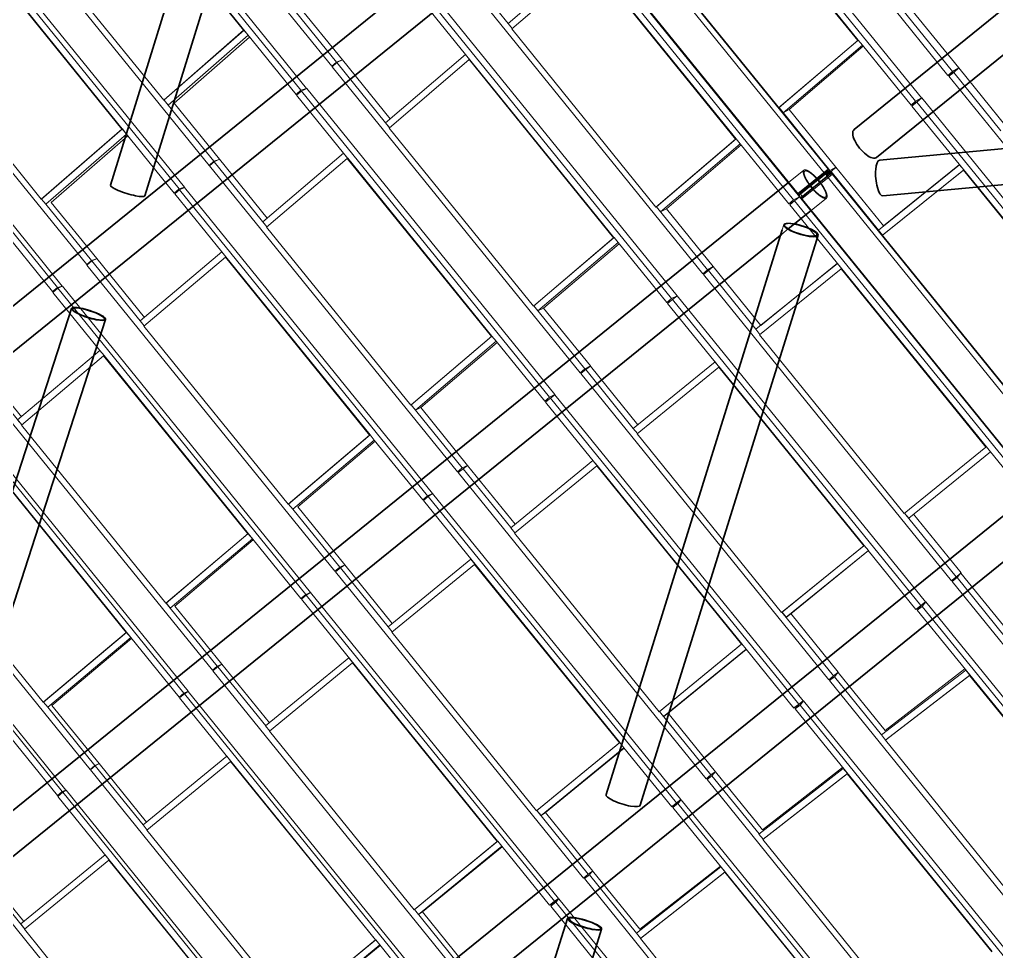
# Model space of a CAD drawing. Header units: millimetres. Extents: x 834681283 to 835686922, y 817551134 to 819407044.
# Drawn here: x 835237800 to 835245235, y 818109706 to 818116803 of the extents above; entities that cross this region are included whole.
import ezdxf

# ---------------------------------------------------------------- set-up
doc = ezdxf.new("R2010")
doc.units = ezdxf.units.MM
doc.header["$LTSCALE"] = 1200
doc.header["$MEASUREMENT"] = 0
doc.linetypes.add('P01-MAGP-P-RF$0$P01_MS_01_N1-FloorPlan-PART2OFUPPERROOFSETTINGOUT$0$BH DASHED2', pattern=[3, 2, -1])
doc.linetypes.add('P01-MAGP-P-RF$0$PHANTOM', pattern=[2.5, 1.25, -0.25, 0.25, -0.25, 0.25, -0.25])
doc.layers.add('P01-MAAN-P-EVA$0$HATCH', color=9, linetype='Continuous')
for name, color, linetype, lineweight in [('P01-MAGP-P-RF$0$MMH053__', 253, 'P01-MAGP-P-RF$0$PHANTOM', 40), ('P01-MAGP-P-RF$0$P01_MS_01_N1-FloorPlan-PART2OFUPPERROOFSETTINGOUT$0$S-BEAM', 253, 'Continuous', 35), ('P01-MAGP-P-RF$0$P01_MS_01_N1-FloorPlan-PART2OFUPPERROOFSETTINGOUT$0$S-BEAM-HIDN', 253, 'P01-MAGP-P-RF$0$P01_MS_01_N1-FloorPlan-PART2OFUPPERROOFSETTINGOUT$0$BH DASHED2', 18), ('P01-MAGP-P-RF$0$ROOF MESH HALF TONE$0$A-GLAZ', 253, 'Continuous', 9)]:
    doc.layers.add(name, color=color, linetype=linetype, lineweight=lineweight)

# ---------------------------------------------------------------- blocks, each defined once
blk = doc.blocks.new('P01-MAGP-P-RF$0$P01_MS_01_N1-FloorPlan-PART2OFUPPERROOFSETTINGOUT$0$Circular Hollow Sections - CHS273x10_PSB97-8456369-PART 2 OF  UPPER ROOF SETTING OUT')
at = {"layer": 'P01-MAGP-P-RF$0$P01_MS_01_N1-FloorPlan-PART2OFUPPERROOFSETTINGOUT$0$S-BEAM'}
for p, q in [((21654.6, 18469.4), (14866.9, 13716.6)), ((15023.5, 13493), (21811.2, 18245.8))]:
    blk.add_line(p, q, dxfattribs=at)
for centre, major_axis, start_param, end_param in [((21732.9, 18357.6), (-78.3, 111.8), 0, 3.141593), ((21732.9, 18357.6), (-72.6, 103.6), 0, 3.141593), ((21732.9, 18357.6), (-78.3, 111.8), 3.141593, 6.283185), ((21732.9, 18357.6), (-72.6, 103.6), 3.141593, 6.283185), ((14945.2, 13604.8), (-78.3, 111.8), 0, 3.141593)]:
    blk.add_ellipse(centre, major_axis=major_axis, ratio=0.235925, start_param=start_param, end_param=end_param, dxfattribs=at)
blk = doc.blocks.new('P01-MAGP-P-RF$0$P01_MS_01_N1-FloorPlan-PART2OFUPPERROOFSETTINGOUT$0$Circular Hollow Sections - CHS273x8_PSB100-8473089-PART 2 OF  UPPER ROOF SETTING OUT')
at = {"layer": 'P01-MAGP-P-RF$0$P01_MS_01_N1-FloorPlan-PART2OFUPPERROOFSETTINGOUT$0$S-BEAM'}
for p, q in [((16200, 17951.9), (14591.5, 13828.4)), ((14845.9, 13729.2), (16454.4, 17852.6))]:
    blk.add_line(p, q, dxfattribs=at)
for centre, major_axis, start_param, end_param in [((16327.2, 17902.2), (-127.2, 49.6), 0, 3.141593), ((16327.2, 17902.2), (-127.2, 49.6), 3.141593, 6.283185), ((16327.2, 17902.2), (-119.7, 46.7), 0, 3.141593), ((16327.2, 17902.2), (-119.7, 46.7), 3.141593, 6.283185), ((14718.7, 13778.8), (-127.2, 49.6), 0, 3.141593)]:
    blk.add_ellipse(centre, major_axis=major_axis, ratio=0.20387, start_param=start_param, end_param=end_param, dxfattribs=at)
blk = doc.blocks.new('P01-MAGP-P-RF$0$P01_MS_01_N1-FloorPlan-PART2OFUPPERROOFSETTINGOUT$0$Circular Hollow Sections - CHS273x8_PSB100-8473116-PART 2 OF  UPPER ROOF SETTING OUT')
at = {"layer": 'P01-MAGP-P-RF$0$P01_MS_01_N1-FloorPlan-PART2OFUPPERROOFSETTINGOUT$0$S-BEAM'}
for p, q in [((23369.5, 23646.9), (18973.4, 23546.4)), ((18979.7, 23273.4), (23375.8, 23374))]:
    blk.add_line(p, q, dxfattribs=at)
for centre, major_axis, start_param, end_param in [((23372.6, 23510.4), (-3.1, 136.5), 0, 3.141593), ((23372.6, 23510.4), (-3.1, 136.5), 3.141593, 6.283185), ((23372.6, 23510.4), (-2.9, 128.5), 0, 3.141593), ((23372.6, 23510.4), (-2.9, 128.5), 3.141593, 6.283185), ((18976.6, 23409.9), (-3.1, 136.5), 0, 3.141593)]:
    blk.add_ellipse(centre, major_axis=major_axis, ratio=0.311833, start_param=start_param, end_param=end_param, dxfattribs=at)
blk = doc.blocks.new('P01-MAGP-P-RF$0$P01_MS_01_N1-FloorPlan-PART2OFUPPERROOFSETTINGOUT$0$Circular Hollow Sections - CHS273x10_PSB97-8441700-PART 2 OF  UPPER ROOF SETTING OUT')
at = {"layer": 'P01-MAGP-P-RF$0$P01_MS_01_N1-FloorPlan-PART2OFUPPERROOFSETTINGOUT$0$S-BEAM'}
for p, q in [((19951.5, 20939.2), (12900.1, 16001.8)), ((13056.7, 15778.2), (20108.1, 20715.6))]:
    blk.add_line(p, q, dxfattribs=at)
for centre, major_axis, start_param, end_param in [((20029.8, 20827.4), (-78.3, 111.8), 0, 3.141593), ((20029.8, 20827.4), (-72.6, 103.6), 0, 3.141593), ((20029.8, 20827.4), (-78.3, 111.8), 3.141593, 6.283185), ((20029.8, 20827.4), (-72.6, 103.6), 3.141593, 6.283185), ((12978.4, 15890), (-78.3, 111.8), 0, 3.141593)]:
    blk.add_ellipse(centre, major_axis=major_axis, ratio=0.258915, start_param=start_param, end_param=end_param, dxfattribs=at)
blk = doc.blocks.new('P01-MAGP-P-RF$0$P01_MS_01_N1-FloorPlan-PART2OFUPPERROOFSETTINGOUT$0$Circular Hollow Sections - CHS273x16_PSB98-8444187-PART 2 OF  UPPER ROOF SETTING OUT')
at = {"layer": 'P01-MAGP-P-RF$0$P01_MS_01_N1-FloorPlan-PART2OFUPPERROOFSETTINGOUT$0$S-BEAM'}
for p, q in [((18270, 23424.1), (11270.8, 18523.3)), ((18243.3, 23072.2), (18426.6, 23200.5)), ((11338.3, 18237.2), (18190.5, 23035.2))]:
    blk.add_line(p, q, dxfattribs=at)
for centre, major_axis, start_param, end_param in [((18471.1, 23398.3), (-72.6, 103.6), 4.619045, 4.893532), ((18471.1, 23398.3), (-78.3, 111.8), 4.627009, 4.883249), ((18471.1, 23398.3), (-78.3, 111.8), 1.399937, 1.658126), ((18471.1, 23398.3), (-72.6, 103.6), 1.385241, 1.666338), ((11260, 18349.1), (-78.3, 111.8), 0.827968, 3.141593)]:
    blk.add_ellipse(centre, major_axis=major_axis, ratio=0.281474, start_param=start_param, end_param=end_param, dxfattribs=at)
at = {"layer": 'P01-MAGP-P-RF$0$P01_MS_01_N1-FloorPlan-PART2OFUPPERROOFSETTINGOUT$0$S-BEAM-HIDN'}
for p, q in [((18392.8, 23510.1), (18270, 23424.2)), ((18426.6, 23200.5), (18549.3, 23286.5)), ((18190.6, 23035.3), (18243.3, 23072.2)), ((11270.8, 18523.3), (11181.7, 18460.9))]:
    blk.add_line(p, q, dxfattribs=at)
for centre, major_axis, start_param, end_param in [((18471.1, 23398.3), (-78.3, 111.8), 0, 1.399572), ((18471.1, 23398.3), (-72.6, 103.6), 0, 1.384847), ((18471.1, 23398.3), (-78.3, 111.8), 4.883613, 6.283185), ((18471.1, 23398.3), (-72.6, 103.6), 4.893926, 6.283185), ((18471.1, 23398.3), (-78.3, 111.8), 1.658491, 3.141593), ((18471.1, 23398.3), (-72.6, 103.6), 1.666732, 3.141593), ((18471.1, 23398.3), (-72.6, 103.6), 3.141593, 4.618651), ((18471.1, 23398.3), (-78.3, 111.8), 3.141593, 4.626645), ((11260, 18349.1), (-78.3, 111.8), 0, 0.827603)]:
    blk.add_ellipse(centre, major_axis=major_axis, ratio=0.281474, start_param=start_param, end_param=end_param, dxfattribs=at)
blk = doc.blocks.new('P01-MAGP-P-RF$0$P01_MS_01_N1-FloorPlan-PART2OFUPPERROOFSETTINGOUT$0$Circular Hollow Sections - CHS273x16_PSB98-8464558-PART 2 OF  UPPER ROOF SETTING OUT')
at = {"layer": 'P01-MAGP-P-RF$0$P01_MS_01_N1-FloorPlan-PART2OFUPPERROOFSETTINGOUT$0$S-BEAM'}
for p, q in [((25413.5, 28426.1), (18795.1, 23791.9)), ((18951.7, 23568.2), (25571.5, 28203.5))]:
    blk.add_line(p, q, dxfattribs=at)
for centre, major_axis, start_param, end_param in [((25649.6, 28424.8), (-78.3, 111.8), 0.967782, 2.209602), ((25649.6, 28424.8), (-72.6, 103.6), 1.002898, 2.179315), ((18873.4, 23680), (-78.3, 111.8), 0, 3.141593)]:
    blk.add_ellipse(centre, major_axis=major_axis, ratio=0.410786, start_param=start_param, end_param=end_param, dxfattribs=at)
at = {"layer": 'P01-MAGP-P-RF$0$P01_MS_01_N1-FloorPlan-PART2OFUPPERROOFSETTINGOUT$0$S-BEAM-HIDN'}
for p, q in [((25571.3, 28536.6), (25413.5, 28426.1)), ((25571.6, 28203.5), (25727.9, 28312.9))]:
    blk.add_line(p, q, dxfattribs=at)
for major_axis, start_param, end_param in [((-78.3, 111.8), 3.141593, 6.283185), ((-78.3, 111.8), 0, 0.967417), ((-72.6, 103.6), 0, 1.002504), ((-72.6, 103.6), 3.141593, 6.283185), ((-72.6, 103.6), 2.179709, 3.141593), ((-78.3, 111.8), 2.209967, 3.141593)]:
    blk.add_ellipse((25649.6, 28424.8), major_axis=major_axis, ratio=0.410786, start_param=start_param, end_param=end_param, dxfattribs=at)
blk = doc.blocks.new('P01-MAGP-P-RF$0$P01_MS_01_N1-FloorPlan-PART2OFUPPERROOFSETTINGOUT$0$Circular Hollow Sections - CHS273x10_PSB97-8444134-PART 2 OF  UPPER ROOF SETTING OUT')
at = {"layer": 'P01-MAGP-P-RF$0$P01_MS_01_N1-FloorPlan-PART2OFUPPERROOFSETTINGOUT$0$S-BEAM'}
for p, q in [((16558.2, 25868.9), (9467.6, 20904)), ((9624.1, 20680.4), (16714.7, 25645.2))]:
    blk.add_line(p, q, dxfattribs=at)
blk.add_ellipse((9545.9, 20792.2), major_axis=(-78.3, 111.8), ratio=0.265654, start_param=0, end_param=3.141593, dxfattribs=at)
at = {"layer": 'P01-MAGP-P-RF$0$P01_MS_01_N1-FloorPlan-PART2OFUPPERROOFSETTINGOUT$0$S-BEAM-HIDN'}
for p, q in [((16680.9, 25954.8), (16558.2, 25868.9)), ((16714.8, 25645.3), (16837.4, 25731.2))]:
    blk.add_line(p, q, dxfattribs=at)
for major_axis, start_param, end_param in [((-78.3, 111.8), 0, 3.141593), ((-78.3, 111.8), 3.141593, 6.283185), ((-72.6, 103.6), 3.141593, 6.283185), ((-72.6, 103.6), 0, 3.141593)]:
    blk.add_ellipse((16759.1, 25843), major_axis=major_axis, ratio=0.265654, start_param=start_param, end_param=end_param, dxfattribs=at)
blk = doc.blocks.new('P01-MAGP-P-RF$0$P01_MS_01_N1-FloorPlan-PART2OFUPPERROOFSETTINGOUT$0$Circular Hollow Sections - CHS273x8_PSB100-8473083-PART 2 OF  UPPER ROOF SETTING OUT')
at = {"layer": 'P01-MAGP-P-RF$0$P01_MS_01_N1-FloorPlan-PART2OFUPPERROOFSETTINGOUT$0$S-BEAM'}
for p, q in [((12759.3, 22848.5), (11040, 18581.6)), ((11324.6, 18557.6), (13012.5, 22746.4)), ((11226.8, 18314.8), (11230.7, 18324.5))]:
    blk.add_line(p, q, dxfattribs=at)
for centre, major_axis, start_param, end_param in [((12885.9, 22797.4), (-126.6, 51), 0, 3.141593), ((12885.9, 22797.4), (-126.6, 51), 3.141593, 6.283185), ((12885.9, 22797.4), (-119.2, 48), 0, 3.141593), ((12885.9, 22797.4), (-119.2, 48), 3.141593, 6.283185), ((11075, 18303.4), (-126.6, 51), 1.972208, 1.999195)]:
    blk.add_ellipse(centre, major_axis=major_axis, ratio=0.20284, start_param=start_param, end_param=end_param, dxfattribs=at)
at = {"layer": 'P01-MAGP-P-RF$0$P01_MS_01_N1-FloorPlan-PART2OFUPPERROOFSETTINGOUT$0$S-BEAM-HIDN'}
for p, q in [((11040, 18581.6), (10948.4, 18354.5)), ((11230.7, 18324.6), (11324.6, 18557.5)), ((11201.7, 18252.4), (11226.8, 18314.8))]:
    blk.add_line(p, q, dxfattribs=at)
for start_param, end_param in [(0, 1.971843), (1.999195, 3.141593)]:
    blk.add_ellipse((11075, 18303.4), major_axis=(-126.6, 51), ratio=0.20284, start_param=start_param, end_param=end_param, dxfattribs=at)
blk = doc.blocks.new('P01-MAGP-P-RF$0$P01_MS_01_N1-FloorPlan-PART2OFUPPERROOFSETTINGOUT$0$Circular Hollow Sections - CHS273x8_PSB100-8473082-PART 2 OF  UPPER ROOF SETTING OUT')
at = {"layer": 'P01-MAGP-P-RF$0$P01_MS_01_N1-FloorPlan-PART2OFUPPERROOFSETTINGOUT$0$S-BEAM'}
for p, q in [((14869.4, 28280.6), (14824.9, 28165.5)), ((14758.2, 27993.2), (13121, 23763.7)), ((13375.6, 23665.1), (15058, 28011.4))]:
    blk.add_line(p, q, dxfattribs=at)
blk.add_ellipse((13248.3, 23714.4), major_axis=(-127.3, 49.3), ratio=0.172274, start_param=0, end_param=3.141593, dxfattribs=at)
at = {"layer": 'P01-MAGP-P-RF$0$P01_MS_01_N1-FloorPlan-PART2OFUPPERROOFSETTINGOUT$0$S-BEAM-HIDN'}
for p, q in [((14901.4, 28363.2), (14869.5, 28280.6)), ((15058, 28011.4), (15156, 28264.7)), ((14824.9, 28165.4), (14758.2, 27993.2))]:
    blk.add_line(p, q, dxfattribs=at)
for major_axis, start_param, end_param in [((-127.3, 49.3), 0, 3.141593), ((-127.3, 49.3), 3.141593, 6.283185), ((-119.8, 46.4), 0, 3.141593), ((-119.8, 46.4), 3.141593, 6.283185)]:
    blk.add_ellipse((15028.7, 28314), major_axis=major_axis, ratio=0.172274, start_param=start_param, end_param=end_param, dxfattribs=at)
blk = doc.blocks.new('P01-MAGP-P-RF$0$P01_MS_01_N1-FloorPlan-PART2OFUPPERROOFSETTINGOUT$0$Circular Hollow Sections - CHS273x8_PSB100-8473088-PART 2 OF  UPPER ROOF SETTING OUT')
at = {"layer": 'P01-MAGP-P-RF$0$P01_MS_01_N1-FloorPlan-PART2OFUPPERROOFSETTINGOUT$0$S-BEAM'}
for p, q in [((18196.2, 23069.2), (16559, 18872.2)), ((16813.4, 18773), (18465.4, 23008))]:
    blk.add_line(p, q, dxfattribs=at)
for centre, major_axis, start_param, end_param in [((18338.2, 23057.6), (-127.2, 49.6), 0.476555, 3.141593), ((18338.2, 23057.6), (-119.7, 46.7), 0.467855, 3.141593), ((18338.2, 23057.6), (-119.7, 46.7), 3.141593, 5.220826), ((18338.2, 23057.6), (-127.2, 49.6), 3.141593, 5.170177), ((16686.2, 18822.6), (-127.2, 49.6), 0, 3.141593)]:
    blk.add_ellipse(centre, major_axis=major_axis, ratio=0.242817, start_param=start_param, end_param=end_param, dxfattribs=at)
at = {"layer": 'P01-MAGP-P-RF$0$P01_MS_01_N1-FloorPlan-PART2OFUPPERROOFSETTINGOUT$0$S-BEAM-HIDN'}
blk.add_line((18211, 23107.2), (18196.2, 23069.2), dxfattribs=at)
for major_axis, start_param, end_param in [((-127.2, 49.6), 0, 0.47619), ((-127.2, 49.6), 5.170542, 6.283185), ((-119.7, 46.7), 0, 0.467467), ((-119.7, 46.7), 5.221214, 6.283185)]:
    blk.add_ellipse((18338.2, 23057.6), major_axis=major_axis, ratio=0.242817, start_param=start_param, end_param=end_param, dxfattribs=at)
blk = doc.blocks.new('P01-MAGP-P-RF$0$ROOF MESH HALF TONE')
at = {"layer": 'P01-MAGP-P-RF$0$ROOF MESH HALF TONE$0$A-GLAZ', "lineweight": 5}
for p, q in [((13159.4, 26983.3), (14863.3, 24551.1)), ((12915.1, 26815.8), (14616.3, 24384)), ((14661, 24395.8), (12959.8, 26827.5)), ((17818.5, 26611.7), (19537.1, 24153.8)), ((17518.1, 26404.1), (18874.3, 24469.5)), ((17555.5, 26431.8), (19278, 23974.7)), ((19324.9, 23997.2), (17602.3, 26454.3)), ((12175.8, 26294.6), (13880.4, 23862.3)), ((13217.2, 26294.5), (14213.1, 24871)), ((13221.2, 26295.3), (14578.4, 24355.3)), ((11939.1, 26131.1), (13639.4, 23699.5)), ((13680.9, 23709.6), (11980.6, 26141.2)), ((16834.3, 25923.5), (18553.3, 23465.7)), ((17868, 25897.2), (18870.4, 24467.3)), ((18874.5, 24469.2), (17872.1, 25899.2)), ((13569.7, 24382), (12572.3, 25805.1)), ((16576.5, 25747.1), (18298.7, 23289.8)), ((18344.1, 23310.5), (16621.9, 25767.8)), ((16538.8, 25719.2), (17894.6, 23784.8)), ((11192.5, 25605.9), (12898, 23173.4)), ((12241.7, 25608.8), (13237.8, 24184.3)), ((12245.5, 25609.3), (13601.1, 23670.7)), ((10964, 25446.6), (12663.5, 23015.2)), ((12700.9, 23023.5), (11001.4, 25454.8)), ((18233.6, 23996.3), (17232.9, 25427.1)), ((15850.3, 25235.2), (17569.6, 22777.5)), ((15888, 25263.1), (16224.9, 24781.4)), ((16224.6, 24781.2), (16863.9, 25254.8)), ((16249.6, 24738.8), (16888.9, 25212.4)), ((16888.9, 25212.4), (17890.8, 23782.8)), ((17894.7, 23784.6), (16892.8, 25214.2)), ((12586.9, 23694.7), (11588.5, 25118.7)), ((15597.8, 25062.4), (17319.6, 22605)), ((17363.3, 22623.9), (15641.6, 25081.2)), ((14585.5, 25029.9), (14900.7, 24579.8)), ((14632.8, 25043.4), (14948, 24593.5)), ((15559.9, 25034.4), (16915.3, 23099.9)), ((11270.7, 24923.3), (12624.6, 22986.3)), ((14213.1, 24871), (13569.7, 24382)), ((13573.6, 24383), (14216.9, 24872)), ((14216.9, 24872), (14213.1, 24871)), ((14245.1, 24831.1), (14216.6, 24871.8)), ((13601.7, 24342.1), (14245.1, 24831.1)), ((14253.4, 24815.4), (13646.6, 24354.2)), ((16224.6, 24781.2), (16252.7, 24741.1)), ((17250.1, 23308.6), (16249.6, 24738.8)), ((19220.8, 24686.9), (19574.3, 24181.3)), ((19298.1, 24669.5), (19622.8, 24205.2)), ((14863.3, 24551.1), (14900.7, 24579.8)), ((14877.7, 24555.3), (14863.3, 24551.1)), ((14904.3, 24575), (14866.4, 24546.9)), ((14866.4, 24546.9), (16586.1, 22089.3)), ((14900.7, 24579.8), (14947.2, 24593.2)), ((14948.2, 24593.6), (14904.3, 24575)), ((14904.3, 24575), (15241.4, 24093.2)), ((14948.2, 24593.6), (15278.9, 24121)), ((15241.2, 24093.1), (15885.2, 24569.8)), ((15913.7, 24529), (15885.2, 24569.8)), ((15266.2, 24050.7), (15910.2, 24527.5)), ((15914, 24529.1), (15910.2, 24527.5)), ((15910.2, 24527.5), (16911.7, 23098.1)), ((16915.4, 23099.7), (15914, 24529.1)), ((18870.4, 24467.3), (18233.6, 23996.3)), ((18237.9, 23998.5), (18874.8, 24469.5)), ((18874.5, 24469.2), (18870.4, 24467.3)), ((18903.4, 24428.6), (18874.8, 24469.5)), ((14616.3, 24384), (14661, 24395.8)), ((14661.4, 24394.7), (14619.7, 24377.8)), ((14661, 24395.8), (14659.1, 24394.3)), ((16382.7, 21937.3), (14661.4, 24394.7)), ((18266.6, 23957.6), (18903.4, 24428.6)), ((18908.8, 24420.2), (18313.2, 23979.7)), ((18903.1, 24428.4), (19240.6, 23947)), ((13573.6, 24383), (13569.7, 24382)), ((13572.7, 24384.2), (13577.5, 24377.3)), ((13573.3, 24382.8), (13573.5, 24383)), ((13573.3, 24382.8), (13601.7, 24342.1)), ((13602.1, 24342.4), (13918.3, 23891.1)), ((13646.7, 24354.3), (13962.5, 23903.6)), ((14578.4, 24355.3), (14616.3, 24384)), ((14595.1, 24359.7), (14578.4, 24355.3)), ((14619.7, 24377.8), (14581.5, 24349.6)), ((14581.5, 24349.6), (15936.7, 22414.7)), ((14619.7, 24377.8), (16340.9, 21920.3)), ((13237.8, 24184.3), (12586.9, 23694.7)), ((12590.5, 23695.6), (13241.4, 24185.2)), ((13241.4, 24185.2), (13237.8, 24184.3)), ((13269.4, 24144.1), (13240.9, 24184.8)), ((19537.1, 24153.8), (19574.3, 24181.3)), ((19579.2, 24174.6), (19537.1, 24153.8)), ((19582, 24173.9), (19543.7, 24147.6)), ((19544.5, 24148.1), (19579.6, 24174.9)), ((19574.3, 24181.3), (19622.8, 24205.2)), ((19622.9, 24205.1), (19582, 24173.9)), ((19582, 24173.9), (19910.1, 23704.4)), ((19617.8, 24201.6), (19622.9, 24205.1)), ((19622.8, 24205.2), (19619.2, 24202.6)), ((19622.9, 24205.1), (19952.4, 23733.6)), ((12618.5, 23654.5), (13269.4, 24144.1)), ((13279.3, 24130.9), (12660.2, 23665.2)), ((15241.2, 24093.1), (15269.3, 24053)), ((19543.7, 24147.6), (21262.2, 21688)), ((15253.7, 24075.6), (15269.5, 24053.1)), ((16266.7, 22621), (15266.2, 24050.7)), ((18237.6, 23998.2), (18233.6, 23996.3)), ((18237.1, 23998.9), (18590.7, 23493.4)), ((18237.6, 23998.2), (18237.9, 23998.4)), ((18237.9, 23998.5), (18266.6, 23957.6)), ((18266.6, 23957.6), (18313.2, 23979.7)), ((18313.2, 23979.7), (18637.8, 23515.5)), ((19240.6, 23947), (19278, 23974.7)), ((19287.5, 23969.5), (19241.6, 23947.4)), ((19286.1, 23966.6), (19247.6, 23939.9)), ((19247.6, 23939.9), (20611.9, 21995.5)), ((19248.6, 23940.7), (19287.2, 23969.7)), ((19278, 23974.7), (19324.9, 23997.2)), ((19325.6, 23996.3), (19286.1, 23966.6)), ((19286.1, 23966.6), (21009, 21511)), ((19324.9, 23997.2), (19295.3, 23975.3)), ((19296.6, 23976.2), (19325.6, 23996.3)), ((21048.6, 21540.7), (19325.6, 23996.3)), ((13880.4, 23862.3), (13918.3, 23891.1)), ((13920.8, 23886.8), (13882.6, 23858.6)), ((13918.3, 23891.1), (13958.6, 23902)), ((13962.7, 23903.7), (13920.8, 23886.8)), ((13920.8, 23886.8), (14285.9, 23365.2)), ((13962.7, 23903.7), (14293.3, 23431.3)), ((14257.8, 23405.1), (14907, 23884.6)), ((14935.5, 23843.8), (14907, 23884.6)), ((13891.8, 23865.4), (13880.4, 23862.3)), ((13882.6, 23858.6), (15602.8, 21401.1)), ((14282.9, 23362.9), (14932.1, 23842.4)), ((14935.7, 23843.9), (14932.1, 23842.4)), ((14932.1, 23842.4), (15933.1, 22413.2)), ((15936.7, 22414.6), (14935.7, 23843.9)), ((17890.8, 23782.8), (17250.1, 23308.6)), ((17254.3, 23310.5), (17895, 23784.8)), ((17282.9, 23269.7), (17923.6, 23743.9)), ((17929.4, 23735.1), (17328.1, 23290)), ((17894.7, 23784.6), (17890.8, 23782.8)), ((17923.6, 23743.9), (17895, 23784.8)), ((17923.4, 23743.7), (18261, 23262)), ((12590.5, 23695.6), (12586.9, 23694.7)), ((12590, 23695.2), (12590.4, 23695.5)), ((12590, 23695.2), (12618.5, 23654.5)), ((12619, 23654.9), (12936.4, 23202.2)), ((12660.3, 23665.2), (12976.9, 23213.6)), ((13601.1, 23670.7), (13639.4, 23699.5)), ((13616.6, 23674.5), (13601.1, 23670.7)), ((13642.1, 23693.2), (13603.5, 23664.9)), ((13603.5, 23664.9), (13929.4, 23199.5)), ((13639.4, 23699.5), (13680.9, 23709.6)), ((13681.5, 23708.3), (13642.1, 23693.2)), ((13642.1, 23693.2), (15362.6, 21235.8)), ((13680.9, 23709.6), (13676.6, 23706.4)), ((15402.1, 21250.8), (13681.5, 23708.3)), ((18590.7, 23493.4), (18637.8, 23515.5)), ((18638.1, 23515.4), (18598.1, 23486.3)), ((18630.2, 23509.9), (18637.4, 23514.9)), ((18637.8, 23515.5), (18631.8, 23511.1)), ((18638.1, 23515.4), (18967.5, 23043.9)), ((18553.3, 23465.7), (18590.7, 23493.4)), ((18595, 23485.3), (18553.3, 23465.7)), ((18598.1, 23486.3), (18559.6, 23459.6)), ((18559.6, 23459.6), (20278.1, 21000.3)), ((18561.4, 23460.8), (18595.3, 23485.5)), ((18598.1, 23486.3), (18926.9, 23015.7)), ((18926.2, 23015.3), (19577.9, 23468)), ((18952.1, 22972.2), (19603.8, 23424.9)), ((19606.7, 23427.1), (18955.5, 22974.7)), ((19577.7, 23469.6), (18966.6, 23045.1)), ((19606.6, 23427), (19577.9, 23468)), ((19607.2, 23427.4), (19603.8, 23424.9)), ((19603.8, 23424.9), (20608.9, 21992.5)), ((14257.8, 23405.1), (14285.8, 23365.1)), ((15283.5, 21933.5), (14282.9, 23362.9)), ((17254, 23310.3), (17250.1, 23308.6)), ((17253.5, 23311.1), (17607.2, 22805.4)), ((17254, 23310.3), (17254.2, 23310.5)), ((17254.3, 23310.5), (17282.9, 23269.7)), ((17282.9, 23269.7), (17328.1, 23290)), ((17328.1, 23290), (17652.9, 22825.8)), ((18261, 23262), (18298.7, 23289.8)), ((18306.4, 23282.6), (18261, 23262)), ((18306.2, 23282.2), (18267.6, 23255.2)), ((18271, 23257.6), (18306.1, 23282.8)), ((18298.7, 23289.8), (18344.1, 23310.5)), ((18344.7, 23309.8), (18306.2, 23282.2)), ((18306.2, 23282.2), (20029.1, 20826.3)), ((18344.1, 23310.5), (18316.3, 23289.9)), ((18317.8, 23291), (18343.5, 23308.9)), ((20067.6, 20853.9), (18344.7, 23309.8)), ((12898, 23173.4), (12936.4, 23202.2)), ((12937.6, 23198.6), (12899, 23170.3)), ((12936.4, 23202.2), (12974.8, 23212.1)), ((12969.1, 23210.7), (12937.6, 23198.6)), ((12937.6, 23198.6), (13302.5, 22677.5)), ((12977, 23213.7), (12973.1, 23212.2)), ((12977, 23213.7), (13307.4, 22741.8)), ((13274.5, 22717.6), (13929.4, 23199.5)), ((13958, 23158.6), (13929.4, 23199.5)), ((18267.6, 23255.2), (19631.2, 21311.6)), ((12906.2, 23175.5), (12898, 23173.4)), ((12899, 23170.3), (14619.9, 20712.8)), ((13299.6, 22675.4), (13954.6, 23157.3)), ((13958, 23158.6), (13954.6, 23157.3)), ((13954.6, 23157.3), (14955.4, 21728)), ((13958, 23158.6), (14958.7, 21729.3)), ((14958.7, 21729.3), (13958, 23158.6)), ((16911.7, 23098.1), (16266.7, 22621)), ((16270.7, 22622.7), (16915.6, 23099.8)), ((16299.3, 22581.9), (16944.2, 23059)), ((16950.4, 23049.8), (16342.9, 22600.5)), ((16915.4, 23099.7), (16911.7, 23098.1)), ((16944.2, 23059), (16915.6, 23099.8)), ((16944.1, 23058.9), (17281.7, 22577)), ((12624.6, 22986.3), (12663.5, 23015.2)), ((12638.8, 22989.5), (12624.6, 22986.3)), ((12665.2, 23008.8), (12626.3, 22980.3)), ((12626.3, 22980.3), (12952.5, 22514.1)), ((12663.5, 23015.2), (12700.9, 23023.5)), ((12701.7, 23021.8), (12665.2, 23008.8)), ((12665.2, 23008.8), (14385.1, 20551.3)), ((12700.9, 23023.5), (12696, 23019.8)), ((14421.6, 20564.4), (12701.7, 23021.8)), ((18926.2, 23015.3), (18954.9, 22974.3)), ((18953.4, 22973.1), (18954.9, 22974.3)), ((18954.9, 22974.3), (18955.5, 22974.7)), ((19954.5, 21537.8), (18952.1, 22972.2)), ((17607.2, 22805.4), (17652.9, 22825.8)), ((17653.1, 22825.6), (17614.2, 22798.6)), ((17652.9, 22825.8), (17645.2, 22820.1)), ((17653.1, 22825.6), (17982.5, 22354.3)), ((17569.6, 22777.5), (17607.2, 22805.4)), ((17609.7, 22795.4), (17569.6, 22777.5)), ((17614.2, 22798.6), (17575.7, 22771.6)), ((17575.7, 22771.6), (19294.2, 20312.6)), ((17614.2, 22798.6), (17943.7, 22327.1)), ((17943.1, 22326.7), (18597.2, 22784.3)), ((18597.7, 22784.8), (17982.4, 22354.4)), ((18625.9, 22743.3), (18597.2, 22784.3)), ((13274.5, 22717.6), (13302.5, 22677.5)), ((17969, 22283.8), (18623.1, 22741.4)), ((18626.5, 22743.7), (18623.1, 22741.4)), ((18623.1, 22741.4), (19628.2, 21308.8)), ((14300.5, 21246.2), (13299.6, 22675.4)), ((16270.5, 22622.6), (16266.7, 22621)), ((16270, 22623.4), (16624, 22117.4)), ((16270.5, 22622.6), (16270.7, 22622.7)), ((16270.7, 22622.7), (16299.3, 22581.9)), ((17281.7, 22577), (17319.6, 22605)), ((17319.6, 22605), (17363.3, 22623.9)), ((17363.8, 22623.2), (17326.5, 22597.8)), ((17363.3, 22623.9), (17347.2, 22611.9)), ((19086.6, 20167.1), (17363.8, 22623.2)), ((16299.3, 22581.9), (16342.9, 22600.5)), ((16342.9, 22600.5), (16667.9, 22136)), ((17320.9, 22593.9), (17281.7, 22577)), ((17326.5, 22597.8), (17287.8, 22570.6)), ((17287.8, 22570.6), (18650.6, 20627.7)), ((17326.5, 22597.8), (19049.3, 20141.6)), ((11915.8, 22481.9), (13637.4, 20024.4)), ((11954.7, 22510.4), (12319.1, 21990.1)), ((11991.1, 22523.6), (12321.3, 22052.3)), ((12291.3, 22030.3), (12952.7, 22514.3)), ((12316.5, 21988.2), (12978, 22472.2)), ((12981.3, 22473.4), (12952.7, 22514.3)), ((12975.2, 22481.8), (12981.1, 22473.3)), ((12981.1, 22473.3), (12978, 22472.2)), ((12978, 22472.2), (13978.5, 21042.6)), ((12981.1, 22473.3), (14346.2, 20522.9)), ((15933.1, 22413.2), (15283.5, 21933.5)), ((15287.1, 21935), (15936.7, 22414.6)), ((15287.2, 21935), (15936.8, 22414.7)), ((15936.7, 22414.6), (15933.1, 22413.2)), ((15965.4, 22373.8), (15936.8, 22414.7)), ((11689.1, 22324.5), (13408.4, 19867.1)), ((13441.4, 19878.1), (11722.2, 22335.5)), ((15315.8, 21894.2), (15965.4, 22373.8)), ((15971.8, 22364.6), (15357.5, 21911)), ((15965.3, 22373.8), (16302.7, 21892.1)), ((17943.1, 22326.7), (17971.8, 22285.7)), ((18971.5, 20849.4), (17969, 22283.8)), ((16586.1, 22089.3), (16624, 22117.4)), ((16620.4, 22103.9), (16586.1, 22089.3)), ((16630.4, 22111), (16591.7, 22083.7)), ((16591.7, 22083.7), (18310.4, 19625)), ((16624, 22117.4), (16667.9, 22136)), ((16668.2, 22135.8), (16630.4, 22111)), ((16630.4, 22111), (16960.6, 21638.6)), ((16667.9, 22136), (16663.6, 22132.9)), ((16668.2, 22135.8), (16997.5, 21664.6)), ((16960, 21638.2), (17616.8, 22100.5)), ((17645.5, 22059.5), (17616.8, 22100.5)), ((12291.3, 22030.3), (12319.3, 21990.3)), ((16986, 21595.5), (17642.8, 22057.7)), ((17646, 22059.9), (17642.8, 22057.7)), ((17642.8, 22057.7), (18647.7, 20625)), ((18650.9, 20627.2), (17646, 22059.9)), ((13317.8, 20558.9), (12316.5, 21988.2)), ((15287.1, 21935), (15283.5, 21933.5)), ((15286.5, 21935.7), (15641, 21429.3)), ((15287.2, 21935), (15315.8, 21894.2)), ((16340.9, 21920.3), (16382.7, 21937.3)), ((16383.1, 21936.7), (16347.1, 21913.5)), ((16382.7, 21937.3), (16373.4, 21930.5)), ((18105.7, 19480.2), (16383.1, 21936.7)), ((15315.8, 21894.2), (15357.5, 21911)), ((15357.5, 21911), (15682.9, 21446.2)), ((16302.7, 21892.1), (16340.9, 21920.3)), ((16336.1, 21905.7), (16302.7, 21892.1)), ((16347.1, 21913.5), (16308.2, 21886)), ((16308.2, 21886), (17670.3, 19943.6)), ((16347.1, 21913.5), (18069.7, 19457)), ((10933.1, 21793.6), (12655.3, 19336.1)), ((12002.4, 21787.1), (13002.9, 20357)), ((12005.4, 21787.7), (13034.4, 20317)), ((14955.4, 21728), (14300.5, 21246.2)), ((14303.9, 21247.4), (14958.7, 21729.3)), ((14303.9, 21247.4), (14958.7, 21729.3)), ((14958.7, 21729.3), (14955.4, 21728)), ((14987.3, 21688.4), (14958.7, 21729.3)), ((10714.1, 21640.5), (12432.9, 19183.2)), ((12461.4, 19191.8), (10742.7, 21649.2)), ((14332.4, 21206.6), (14987.3, 21688.4)), ((14993.8, 21679.2), (14371.9, 21221.7)), ((14987.3, 21688.4), (15324.1, 21207.4)), ((16960, 21638.2), (16988.6, 21597.3)), ((17988.6, 20161.2), (16986, 21595.5)), ((15602.8, 21401.1), (15641, 21429.3)), ((15631.9, 21412.8), (15602.8, 21401.1)), ((15646.8, 21423.3), (15607.9, 21395.8)), ((15641, 21429.3), (15682.9, 21446.2)), ((15683.1, 21446), (15646.8, 21423.3)), ((15646.8, 21423.3), (15977.5, 20950.3)), ((15682.9, 21446.2), (15680.4, 21444.3)), ((15683.1, 21446), (16012.5, 20975)), ((15977, 20949.9), (16636.8, 21416.5)), ((16665.4, 21375.6), (16636.8, 21416.5)), ((15607.9, 21395.8), (17326.8, 18937.4)), ((16003.1, 20907.3), (16662.8, 21373.9)), ((16665.9, 21375.9), (16662.8, 21373.9)), ((16662.8, 21373.9), (17667.5, 19941.2)), ((17670.6, 19943.2), (16665.9, 21375.9)), ((12335.6, 19871.9), (11333.8, 21301.5)), ((19628.2, 21308.8), (18971.5, 20849.4)), ((19004.1, 20811.2), (19660.8, 21270.6)), ((19631.5, 21311.1), (19628.2, 21308.8)), ((19631.5, 21311.1), (19631.2, 21311.6)), ((19660.8, 21270.6), (19632.1, 21311.5)), ((19660.2, 21270.2), (19990.6, 20799.3)), ((14303.9, 21247.4), (14300.5, 21246.2)), ((14303.9, 21247.4), (14332.4, 21206.6)), ((14332.5, 21206.6), (14658.4, 20741.1)), ((14371.9, 21221.7), (14697.8, 20756.2)), ((15324.1, 21207.4), (15362.6, 21235.8)), ((15352.7, 21218.3), (15324.1, 21207.4)), ((15368.1, 21229.2), (15329, 21201.5)), ((15329, 21201.5), (16690.5, 19259.5)), ((15362.6, 21235.8), (15402.1, 21250.8)), ((15402.5, 21250.2), (15368.1, 21229.2)), ((15368.1, 21229.2), (17090.4, 18772.5)), ((15402.1, 21250.8), (15395.5, 21246)), ((17124.8, 18793.5), (15402.5, 21250.2)), ((11030.7, 21102.5), (12393.1, 19154.6)), ((13978.5, 21042.6), (13317.8, 20558.9)), ((13321, 20560.1), (13981.6, 21043.7)), ((13981.6, 21043.7), (13978.5, 21042.6)), ((14010, 21002.7), (13981.4, 21043.6)), ((13349.4, 20519.1), (14010, 21002.7)), ((14016.5, 20993.9), (13386.1, 20532.4)), ((15977, 20949.9), (16005.6, 20909.1)), ((17005.7, 19473.3), (16003.1, 20907.3)), ((18974.9, 20851.7), (19332.8, 20339.6)), ((18975.4, 20852.1), (19004.1, 20811.2)), ((19042.3, 20837.9), (19371.7, 20366.6)), ((14658.4, 20741.1), (14697.8, 20756.2)), ((14698, 20756.2), (14663.3, 20735.7)), ((14698, 20756.2), (15027.3, 20285.3)), ((14619.9, 20712.8), (14658.4, 20741.1)), ((14644.2, 20722.1), (14619.9, 20712.8)), ((14663.3, 20735.7), (14624.2, 20707.9)), ((14624.2, 20707.9), (16343.4, 18249.8)), ((14663.3, 20735.7), (14994.5, 20262.1)), ((14994.1, 20261.7), (15657.3, 20732.4)), ((15020.2, 20219.3), (15683.4, 20690)), ((15685.9, 20691.5), (15657.3, 20732.4)), ((15686.4, 20691.8), (15683.4, 20690)), ((15683.4, 20690), (16687.8, 19257.3)), ((16690.7, 19259.1), (15686.4, 20691.8)), ((18647.7, 20625), (17988.6, 20161.2)), ((17992.4, 20163.8), (18650.3, 20626.8)), ((18650.9, 20627.2), (18647.7, 20625)), ((18650.9, 20627.2), (18651.5, 20627.6)), ((18680.1, 20586.6), (18651.5, 20627.6)), ((13321, 20560.1), (13317.8, 20558.9)), ((13320.4, 20560.8), (13346.7, 20523.3)), ((13320.8, 20559.9), (13320.9, 20560)), ((13320.8, 20559.9), (13349.4, 20519.1)), ((13386.1, 20532.4), (13712.6, 20066.2)), ((14346.2, 20522.9), (14385.1, 20551.3)), ((14370.6, 20531.6), (14346.2, 20522.9)), ((14389.6, 20545.1), (14350.3, 20517.2)), ((14385.1, 20551.3), (14421.6, 20564.4)), ((14422, 20563.7), (14389.6, 20545.1)), ((14389.6, 20545.1), (16111.5, 18088.1)), ((14421.6, 20564.4), (14416.1, 20560.3)), ((16143.9, 18106.7), (14422, 20563.7)), ((18021, 20122.8), (18680.1, 20586.6)), ((18680.2, 20585.4), (18058, 20147.6)), ((18679.6, 20586.3), (19010.6, 20114.4)), ((13349.6, 20519.2), (13676.2, 20052.9)), ((14350.3, 20517.2), (15711.3, 18575.2)), ((13002.9, 20357), (12335.6, 19871.9)), ((12338.5, 19872.8), (13005.7, 20357.9)), ((12366.7, 19831.7), (13033.9, 20316.8)), ((13040.2, 20308.6), (12400, 19843.1)), ((13005.7, 20357.9), (13002.9, 20357)), ((13033.9, 20316.8), (13005.3, 20357.7)), ((13034.8, 20316.3), (13369.1, 19838.5)), ((19294.2, 20312.6), (19332.8, 20339.6)), ((19301.2, 20307), (19324.8, 20334)), ((19340.9, 20333.1), (19301.2, 20307)), ((19301.2, 20307), (21020.5, 17845.6)), ((19323.9, 20333.2), (19303.4, 20319)), ((19332.8, 20339.6), (19367.6, 20363.8)), ((19370.9, 20367.5), (19340.9, 20333.1)), ((19340.9, 20333.1), (19666.3, 19867.2)), ((19371.6, 20366.5), (19696, 19902)), ((14994.1, 20261.7), (15022.6, 20221)), ((16022.9, 18785.6), (15020.2, 20219.3)), ((17991.8, 20163.4), (17990.3, 20162.4)), ((17991.8, 20163.4), (17992.3, 20163.8)), ((17991.8, 20163.5), (18349.1, 19652.2)), ((17992.4, 20163.8), (18021, 20122.8)), ((18057.4, 20148.4), (18386.9, 19677.1)), ((19085.8, 20166.4), (19047.9, 20139.8)), ((19048.6, 20139.1), (19088.3, 20165.5)), ((19049.3, 20141.6), (19086.6, 20167.1)), ((19088.3, 20165.5), (19059.8, 20132.7)), ((20810.5, 17711.6), (19088.3, 20165.5)), ((18022.7, 20124), (18058, 20147.6)), ((19010.6, 20114.4), (19049.3, 20141.6)), ((19047.9, 20139.8), (19013.2, 20116.1)), ((19020, 20106.3), (19048.6, 20139.1)), ((19059.8, 20132.7), (19020, 20106.3)), ((19020, 20106.3), (20387.1, 18158.5)), ((19059.8, 20132.7), (20782, 17678.8)), ((13637.4, 20024.4), (13676.2, 20052.9)), ((13656.9, 20031.6), (13637.4, 20024.4)), ((13680, 20048), (13640.8, 20020.1)), ((13640.8, 20020.1), (15360.3, 17562.2)), ((13676.2, 20052.9), (13712.1, 20065.9)), ((13712.7, 20066.3), (13680, 20048)), ((13680, 20048), (14011.6, 19574.1)), ((13712.7, 20066.3), (14041.9, 19595.7)), ((14011.2, 19573.8), (14678.4, 20048.3)), ((14037.5, 19531.5), (14704.6, 20006)), ((14707.1, 20007.4), (14678.4, 20048.3)), ((14707.4, 20007.6), (14704.6, 20006)), ((14704.6, 20006), (15708.7, 18573.3)), ((15711.5, 18574.9), (14707.4, 20007.6)), ((17667.5, 19941.2), (17005.7, 19473.3)), ((17009.3, 19475.6), (17671.1, 19943.6)), ((17670.6, 19943.2), (17667.5, 19941.2)), ((17699.8, 19902.6), (17671.1, 19943.6)), ((12338.5, 19872.8), (12335.6, 19871.9)), ((12338, 19873.6), (12340.7, 19869.7)), ((12338.1, 19872.5), (12338.4, 19872.8)), ((12338.1, 19872.5), (12366.7, 19831.7)), ((13369.1, 19838.5), (13408.4, 19867.1)), ((13411.9, 19861.2), (13372.3, 19833)), ((13408.4, 19867.1), (13441.4, 19878.1)), ((13441.8, 19877.3), (13411.9, 19861.2)), ((13411.9, 19861.2), (15133.3, 17403.9)), ((13441.4, 19878.1), (13436.3, 19874.4)), ((15163.2, 17420.1), (13441.8, 19877.3)), ((17038, 19434.7), (17699.8, 19902.6)), ((17700.5, 19900.5), (17073.6, 19457.3)), ((17699.3, 19902.3), (18030.8, 19429.5)), ((12367.1, 19832), (12694.6, 19364.6)), ((12400, 19843.2), (12727.2, 19376.3)), ((13389.7, 19845.4), (13369.1, 19838.5)), ((13372.3, 19833), (14732.9, 17890.9)), ((18310.4, 19625), (18349.1, 19652.2)), ((18340.1, 19644.5), (18311.7, 19625.8)), ((18357.1, 19645.8), (18317.4, 19619.4)), ((18317.4, 19619.4), (18340.5, 19644.9)), ((18349.1, 19652.2), (18383.6, 19674.9)), ((18386.2, 19677.8), (18357.1, 19645.8)), ((18357.1, 19645.8), (18683.1, 19179.1)), ((18386.8, 19677), (18711.9, 19211.5)), ((19350.3, 19635.7), (18711.9, 19211.5)), ((14011.2, 19573.8), (14039.7, 19533.1)), ((18317.4, 19619.4), (20036.6, 17158.4)), ((18682.3, 19178.5), (19355.9, 19626.1)), ((18709.2, 19135.5), (19382.8, 19583.1)), ((19385.3, 19585.8), (18711.7, 19138.2)), ((19384.5, 19585.3), (19355.9, 19626.1)), ((19385.3, 19585.8), (19382.8, 19583.1)), ((19382.8, 19583.1), (20385.1, 18155.1)), ((15040.3, 18098.2), (14037.5, 19531.5)), ((18105.7, 19480.2), (18066.8, 19452.8)), ((18069.7, 19457), (18105.7, 19480.2)), ((17008.8, 19475.3), (17006.5, 19473.8)), ((17008.7, 19475.4), (17365.7, 18964.9)), ((17008.8, 19475.3), (17009.3, 19475.6)), ((17009.3, 19475.6), (17038, 19434.7)), ((17038.8, 19435.2), (17073.6, 19457.3)), ((17072.4, 19459), (17402, 18987.6)), ((18030.8, 19429.5), (18069.7, 19457)), ((18066.8, 19452.8), (18031.8, 19430.1)), ((18039.8, 19421.8), (18067.3, 19452.2)), ((18079.6, 19448.6), (18039.8, 19421.8)), ((18039.8, 19421.8), (19406.1, 17474.9)), ((18067.3, 19452.2), (18107.1, 19478.9)), ((18107.1, 19478.9), (18079.6, 19448.6)), ((18079.6, 19448.6), (19801.9, 16994.3)), ((19829.4, 17024.7), (18107.1, 19478.9)), ((12655.3, 19336.1), (12694.6, 19364.6)), ((12670.3, 19341.3), (12655.3, 19336.1)), ((12697.1, 19360.3), (12657.6, 19332.2)), ((12657.6, 19332.2), (14377.7, 16874.5)), ((12694.6, 19364.6), (12723.5, 19374.6)), ((12723.8, 19374.5), (12697.1, 19360.3)), ((12697.1, 19360.3), (13028.9, 18886.4)), ((12727.2, 19376.3), (13056.4, 18906)), ((13028.6, 18886.2), (13700.5, 19364.2)), ((13729.1, 19323.3), (13700.5, 19364.2)), ((13055, 18844.1), (13726.8, 19322)), ((13729.4, 19323.4), (13726.8, 19322)), ((13726.8, 19322), (14730.5, 17889.3)), ((14733, 17890.7), (13729.4, 19323.4)), ((16687.8, 19257.3), (16022.9, 18785.6)), ((16026.3, 18787.7), (16691.2, 19259.4)), ((16690.7, 19259.1), (16687.8, 19257.3)), ((16719.9, 19218.5), (16691.2, 19259.4)), ((12393.1, 19154.6), (12432.9, 19183.2)), ((12432.9, 19183.2), (12461.4, 19191.8)), ((12461.8, 19191), (12435.2, 19177.6)), ((12461.4, 19191.8), (12456.7, 19188.5)), ((14182.7, 16733.6), (12461.8, 19191)), ((16055, 18746.8), (16719.9, 19218.5)), ((16721.2, 19215.7), (16089.1, 18767.2)), ((16719.4, 19218.2), (17051.3, 18744.8)), ((12409.9, 19159.7), (12393.1, 19154.6)), ((12435.2, 19177.6), (12395.3, 19149.3)), ((12395.3, 19149.3), (13784.5, 17165.6)), ((12435.2, 19177.6), (14156.1, 16720.2)), ((18682.3, 19178.5), (18710.9, 19137.7)), ((18709.2, 19135.5), (18711.7, 19138.2)), ((19708.8, 17704.6), (18709.2, 19135.5)), ((18710.9, 19137.7), (18711.7, 19138.2)), ((17326.8, 18937.4), (17365.7, 18964.9)), ((17373.5, 18958.6), (17333.7, 18931.9)), ((17365.7, 18964.9), (17399.4, 18985.9)), ((17401.5, 18988.2), (17373.5, 18958.6)), ((17373.5, 18958.6), (17700.1, 18491.1)), ((17402, 18987.5), (17727.9, 18521.1)), ((13028.6, 18886.2), (13057.1, 18845.6)), ((17356.2, 18955.7), (17327.5, 18937.8)), ((17333.7, 18931.9), (17356.6, 18956)), ((17333.7, 18931.9), (19052.9, 16471.2)), ((17699.2, 18490.5), (18374.2, 18943.7)), ((17726.3, 18447.6), (18401.2, 18900.8)), ((18369.6, 18951.9), (17727.8, 18521)), ((18403.6, 18903.4), (17728.7, 18450.2)), ((18402.8, 18902.8), (18374.2, 18943.7)), ((18403.6, 18903.4), (18401.2, 18900.8)), ((18401.2, 18900.8), (19404.2, 17471.6)), ((14057.9, 17411), (13055, 18844.1)), ((16025.9, 18787.4), (16023.4, 18786)), ((16025.7, 18787.6), (16382.5, 18277.5)), ((16025.9, 18787.4), (16026.3, 18787.7)), ((16026.3, 18787.7), (16055, 18746.8)), ((16055.5, 18747.1), (16089.1, 18767.2)), ((16089, 18767.2), (16417.2, 18298)), ((17051.3, 18744.8), (17090.4, 18772.5)), ((17085.7, 18765.7), (17051.9, 18745.1)), ((17059.7, 18737.6), (17086, 18765.3)), ((17099.6, 18764.6), (17059.7, 18737.6)), ((17059.7, 18737.6), (18425.4, 16791.3)), ((17124.8, 18793.5), (17085.7, 18765.7)), ((17086, 18765.3), (17125.9, 18792.4)), ((17090.4, 18772.5), (17124.8, 18793.5)), ((17125.9, 18792.4), (17099.6, 18764.6)), ((17099.6, 18764.6), (18821.9, 16310)), ((18848.2, 16337.8), (17125.9, 18792.4)), ((11714.8, 18672.8), (12075, 18158.5)), ((11741.5, 18686.2), (12070.6, 18216.2)), ((12046.5, 18199.1), (12723.7, 18680.2)), ((12752.4, 18639.3), (12723.7, 18680.2)), ((11675, 18644.5), (13395.6, 16187)), ((12072.9, 18157), (12750.2, 18638.2)), ((12752.5, 18639.3), (12750.2, 18638.2)), ((12750.2, 18638.2), (13753.5, 17205.4)), ((15708.7, 18573.3), (15040.3, 18098.2)), ((15043.4, 18100), (15711.8, 18575.2)), ((15072.1, 18059.1), (15740.5, 18534.2)), ((15742.3, 18530.9), (15104.3, 18077.3)), ((15711.5, 18574.9), (15708.7, 18573.3)), ((15740.5, 18534.2), (15711.8, 18575.2)), ((15740.1, 18534), (16072.2, 18060.2)), ((17699.2, 18490.5), (17727.8, 18449.6)), ((17726.3, 18447.6), (17728.7, 18450.2)), ((18726.7, 17015.7), (17726.3, 18447.6)), ((17727.8, 18449.6), (17728.6, 18450.2)), ((16382.5, 18277.5), (16415.1, 18296.8)), ((16416.8, 18298.5), (16389.9, 18271.6)), ((16416.8, 18298.5), (16743.8, 17830.5)), ((16343.4, 18249.8), (16382.5, 18277.5)), ((16372.2, 18266.8), (16343.9, 18250.1)), ((16389.9, 18271.6), (16350, 18244.5)), ((16350, 18244.5), (16372.6, 18267.1)), ((16350, 18244.5), (18069.2, 15784.1)), ((16389.9, 18271.6), (16717.2, 17803.2)), ((16716.3, 17802.6), (17392.8, 18261.2)), ((16743.5, 17759.9), (17420, 18218.5)), ((17389.2, 18268), (16743.7, 17830.5)), ((17422.3, 18220.9), (16745.8, 17762.3)), ((17421.4, 18220.3), (17392.8, 18261.2)), ((17422.3, 18220.9), (17420, 18218.5)), ((17420, 18218.5), (18423.5, 16788.3)), ((12046.5, 18199.1), (12074.9, 18158.4)), ((13076.1, 16724.2), (12072.9, 18157)), ((15043.1, 18099.8), (15040.3, 18098.2)), ((15042.9, 18100), (15399.6, 17590.1)), ((15043.1, 18099.8), (15043.4, 18100)), ((15043.4, 18100), (15072.1, 18059.1)), ((15072.1, 18059.1), (15104.3, 18077.3)), ((15104.2, 18077.3), (15432.3, 17608.4)), ((16072.2, 18060.2), (16111.5, 18088.1)), ((16104.6, 18078.8), (16072.6, 18060.4)), ((16119.9, 18080.8), (16079.9, 18053.5)), ((16079.9, 18053.5), (16104.9, 18078.5)), ((16143.9, 18106.7), (16104.6, 18078.8)), ((16104.9, 18078.5), (16144.8, 18105.8)), ((16111.5, 18088.1), (16143.9, 18106.7)), ((16144.8, 18105.8), (16119.9, 18080.8)), ((16119.9, 18080.8), (17842.2, 15625.8)), ((17867.1, 15650.8), (16144.8, 18105.8)), ((16079.9, 18053.5), (17445.3, 16107.2)), ((14730.5, 17889.3), (14057.9, 17411)), ((14060.7, 17412.5), (14733.2, 17890.9)), ((14089.4, 17371.6), (14761.9, 17849.9)), ((14764.2, 17846.2), (14119.1, 17387.5)), ((14733, 17890.7), (14730.5, 17889.3)), ((14761.9, 17849.9), (14733.2, 17890.9)), ((14761.7, 17849.8), (15093.7, 17375.8)), ((16716.3, 17802.6), (16744.9, 17761.7)), ((16743.5, 17759.9), (16745.8, 17762.3)), ((17744.6, 16327.2), (16743.5, 17759.9)), ((16744.9, 17761.7), (16745.7, 17762.2))]:
    blk.add_line(p, q, dxfattribs=at)
blk = doc.blocks.new('P01-MAGP-P-RF')
at = {"layer": 'P01-MAGP-P-RF$0$P01_MS_01_N1-FloorPlan-PART2OFUPPERROOFSETTINGOUT$0$S-BEAM'}
for p, q in [((835243956.1, 818115663.2), (835240195.3, 818120307.6)), ((835243723, 818115474.4), (835239962.2, 818120118.8)), ((835243956.1, 818115663.2), (835243723, 818115474.4)), ((835243736.4, 818115483.2), (835243944.7, 818115651.9)), ((835243877.4, 818115582.3), (835243952.1, 818115642.8)), ((835243944.7, 818115651.9), (835243959.2, 818115633.9)), ((835243971.6, 818115644), (835243956.1, 818115663.2)), ((835243979.5, 818115634.4), (835243971.6, 818115644)), ((835243746.3, 818115445.6), (835243979.5, 818115634.4)), ((835243966.5, 818115624.9), (835243758.2, 818115456.2)), ((835243959.2, 818115633.9), (835243966.5, 818115624.9)), ((835247766.4, 818110957.7), (835243979.5, 818115634.4)), ((835243732.2, 818115463), (835243723, 818115474.4)), ((835243744.3, 818115473.4), (835243736.4, 818115483.2)), ((835243746.3, 818115445.6), (835243741.8, 818115451.1)), ((835247533.2, 818110768.9), (835243746.3, 818115445.6)), ((835243758.2, 818115456.2), (835243754.4, 818115461))]:
    blk.add_line(p, q, dxfattribs=at)
at = {"layer": 'P01-MAGP-P-RF$0$P01_MS_01_N1-FloorPlan-PART2OFUPPERROOFSETTINGOUT$0$S-BEAM-HIDN'}
for p, q in [((835243964, 818115653.4), (835243730.9, 818115464.6)), ((835243743.8, 818115474.1), (835243877.4, 818115582.3)), ((835243753.7, 818115436.5), (835243986.8, 818115625.3)), ((835243973.4, 818115616.4), (835243765.1, 818115447.7)), ((835243966.5, 818115624.9), (835243973.4, 818115616.4)), ((835243741.8, 818115451.1), (835243732.2, 818115463)), ((835243754.4, 818115461), (835243744.3, 818115473.4)), ((835243765.1, 818115447.7), (835243758.3, 818115456.2))]:
    blk.add_line(p, q, dxfattribs=at)
at = {"layer": 'P01-MAGP-P-RF$0$MMH053__', "rotation": 3.998948738169357}
blk.add_blockref('P01-MAGP-P-RF$0$ROOF MESH HALF TONE', (835227060.7, 818090920.1), dxfattribs=at)
at = {"layer": 'P01-MAGP-P-RF$0$P01_MS_01_N1-FloorPlan-PART2OFUPPERROOFSETTINGOUT$0$S-BEAM', "linetype": 'P01-MAGP-P-RF$0$P01_MS_01_N1-FloorPlan-PART2OFUPPERROOFSETTINGOUT$0$BH DASHED2', "lineweight": 18, "rotation": 3.998948738169357}
for name in ['P01-MAGP-P-RF$0$P01_MS_01_N1-FloorPlan-PART2OFUPPERROOFSETTINGOUT$0$Circular Hollow Sections - CHS273x16_PSB98-8464558-PART 2 OF  UPPER ROOF SETTING OUT', 'P01-MAGP-P-RF$0$P01_MS_01_N1-FloorPlan-PART2OFUPPERROOFSETTINGOUT$0$Circular Hollow Sections - CHS273x8_PSB100-8473082-PART 2 OF  UPPER ROOF SETTING OUT', 'P01-MAGP-P-RF$0$P01_MS_01_N1-FloorPlan-PART2OFUPPERROOFSETTINGOUT$0$Circular Hollow Sections - CHS273x10_PSB97-8444134-PART 2 OF  UPPER ROOF SETTING OUT', 'P01-MAGP-P-RF$0$P01_MS_01_N1-FloorPlan-PART2OFUPPERROOFSETTINGOUT$0$Circular Hollow Sections - CHS273x16_PSB98-8444187-PART 2 OF  UPPER ROOF SETTING OUT', 'P01-MAGP-P-RF$0$P01_MS_01_N1-FloorPlan-PART2OFUPPERROOFSETTINGOUT$0$Circular Hollow Sections - CHS273x8_PSB100-8473088-PART 2 OF  UPPER ROOF SETTING OUT', 'P01-MAGP-P-RF$0$P01_MS_01_N1-FloorPlan-PART2OFUPPERROOFSETTINGOUT$0$Circular Hollow Sections - CHS273x8_PSB100-8473083-PART 2 OF  UPPER ROOF SETTING OUT']:
    blk.add_blockref(name, (835227060.7, 818090920.1), dxfattribs=at)
at = {"layer": 'P01-MAGP-P-RF$0$P01_MS_01_N1-FloorPlan-PART2OFUPPERROOFSETTINGOUT$0$S-BEAM', "rotation": 3.998948738169357}
for name in ['P01-MAGP-P-RF$0$P01_MS_01_N1-FloorPlan-PART2OFUPPERROOFSETTINGOUT$0$Circular Hollow Sections - CHS273x8_PSB100-8473116-PART 2 OF  UPPER ROOF SETTING OUT', 'P01-MAGP-P-RF$0$P01_MS_01_N1-FloorPlan-PART2OFUPPERROOFSETTINGOUT$0$Circular Hollow Sections - CHS273x10_PSB97-8441700-PART 2 OF  UPPER ROOF SETTING OUT', 'P01-MAGP-P-RF$0$P01_MS_01_N1-FloorPlan-PART2OFUPPERROOFSETTINGOUT$0$Circular Hollow Sections - CHS273x10_PSB97-8456369-PART 2 OF  UPPER ROOF SETTING OUT', 'P01-MAGP-P-RF$0$P01_MS_01_N1-FloorPlan-PART2OFUPPERROOFSETTINGOUT$0$Circular Hollow Sections - CHS273x8_PSB100-8473089-PART 2 OF  UPPER ROOF SETTING OUT']:
    blk.add_blockref(name, (835227060.7, 818090920.1), dxfattribs=at)
blk = doc.blocks.new('P01-MAAN-P-EVA')
at = {"layer": 'P01-MAAN-P-EVA$0$HATCH', "ltscale": 0.1}
h = blk.add_hatch(dxfattribs=at)
h.set_pattern_fill('_USER', color=240, scale=1000, angle=45, pattern_type=0)
h.set_pattern_definition([(45, (0, 0), (-707.1067812, 707.1067812), [])])
edge = h.paths.add_edge_path()
edge.add_arc((835196988.9, 818165277), 4500, 18.1416, 95.30201, ccw=False)
edge.add_line((835201265.2, 818166678.1), (835207845.7, 818146594.5))
edge.add_line((835207845.7, 818146594.5), (835213873.1, 818060376.1))
edge.add_line((835213873.1, 818060376.1), (835249478.8, 818062865.3))
edge.add_line((835249478.8, 818062865.3), (835248374, 818055694))
edge.add_line((835248374, 818055694), (835252895, 818008746))
edge.add_line((835252895, 818008746), (835250408, 818006215))
edge.add_line((835250408, 818006215), (835243261, 818005049))
edge.add_line((835243261, 818005049), (835236208.1, 818004470.2))
edge.add_line((835236208.1, 818004470.2), (835241213, 818020285.1))
edge.add_line((835241213, 818020285.1), (835241220.2, 818039416))
edge.add_line((835241220.2, 818039416), (835229055.7, 818038576))
edge.add_line((835229055.7, 818038576), (835228294.9, 818049593.8))
edge.add_line((835228294.9, 818049593.8), (835229458.6, 818057956.2))
edge.add_line((835229458.6, 818057956.2), (835210625.8, 818056639.6))
edge.add_line((835210625.8, 818056639.6), (835209478.3, 818073053.1))
edge.add_line((835209478.3, 818073053.1), (835194734, 818069578))
edge.add_line((835194734, 818069578), (835179214, 818138785))
edge.add_line((835179214, 818138785), (835191844, 818148372))
edge.add_line((835191844, 818148372), (835202738.6, 818150939.9))
edge.add_line((835202738.6, 818150939.9), (835196573.1, 818169757.7))

msp = doc.modelspace()

# ---------------------------------------------------------------- block references
msp.add_blockref('P01-MAGP-P-RF', (0, 0))

# ---------------------------------------------------------------- next in the draw order: block references
msp.add_blockref('P01-MAAN-P-EVA', (0, 0))

doc.saveas('drawing.dxf')
